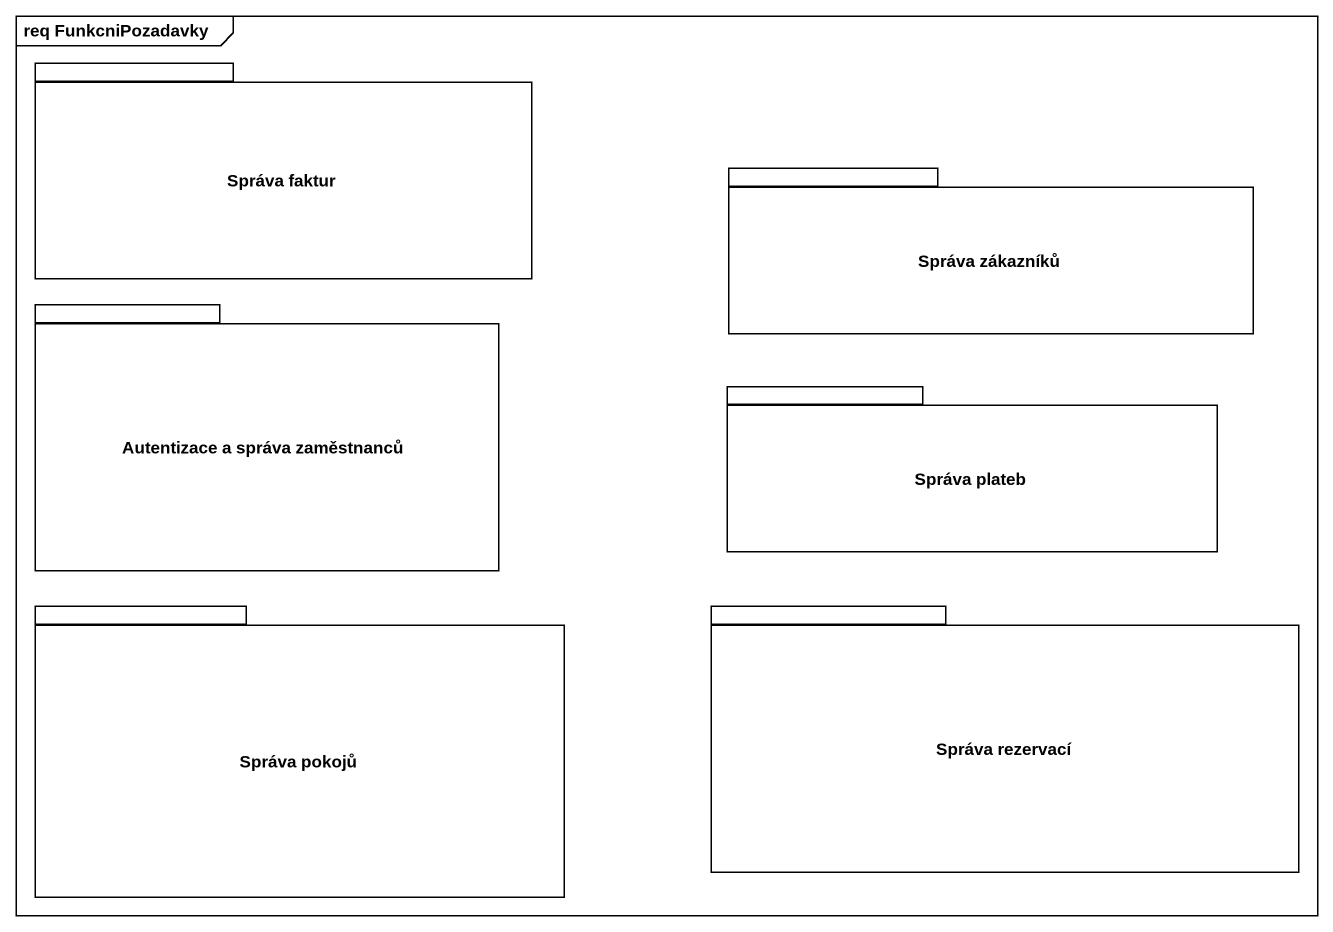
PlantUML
@startuml
mainframe req FunkcniPozadavky
package "Správa faktur" as Správa_faktur {
}
package "Správa zákazníků" as Správa_zákazníků {
}
package "Autentizace a správa zaměstnanců" as Autentizace_a_správa {
}
package "Správa plateb" as Správa_plateb {
}
package "Správa pokojů" as Správa_pokojů {
}
package "Správa rezervací" as Správa_rezervací {
}
@enduml
